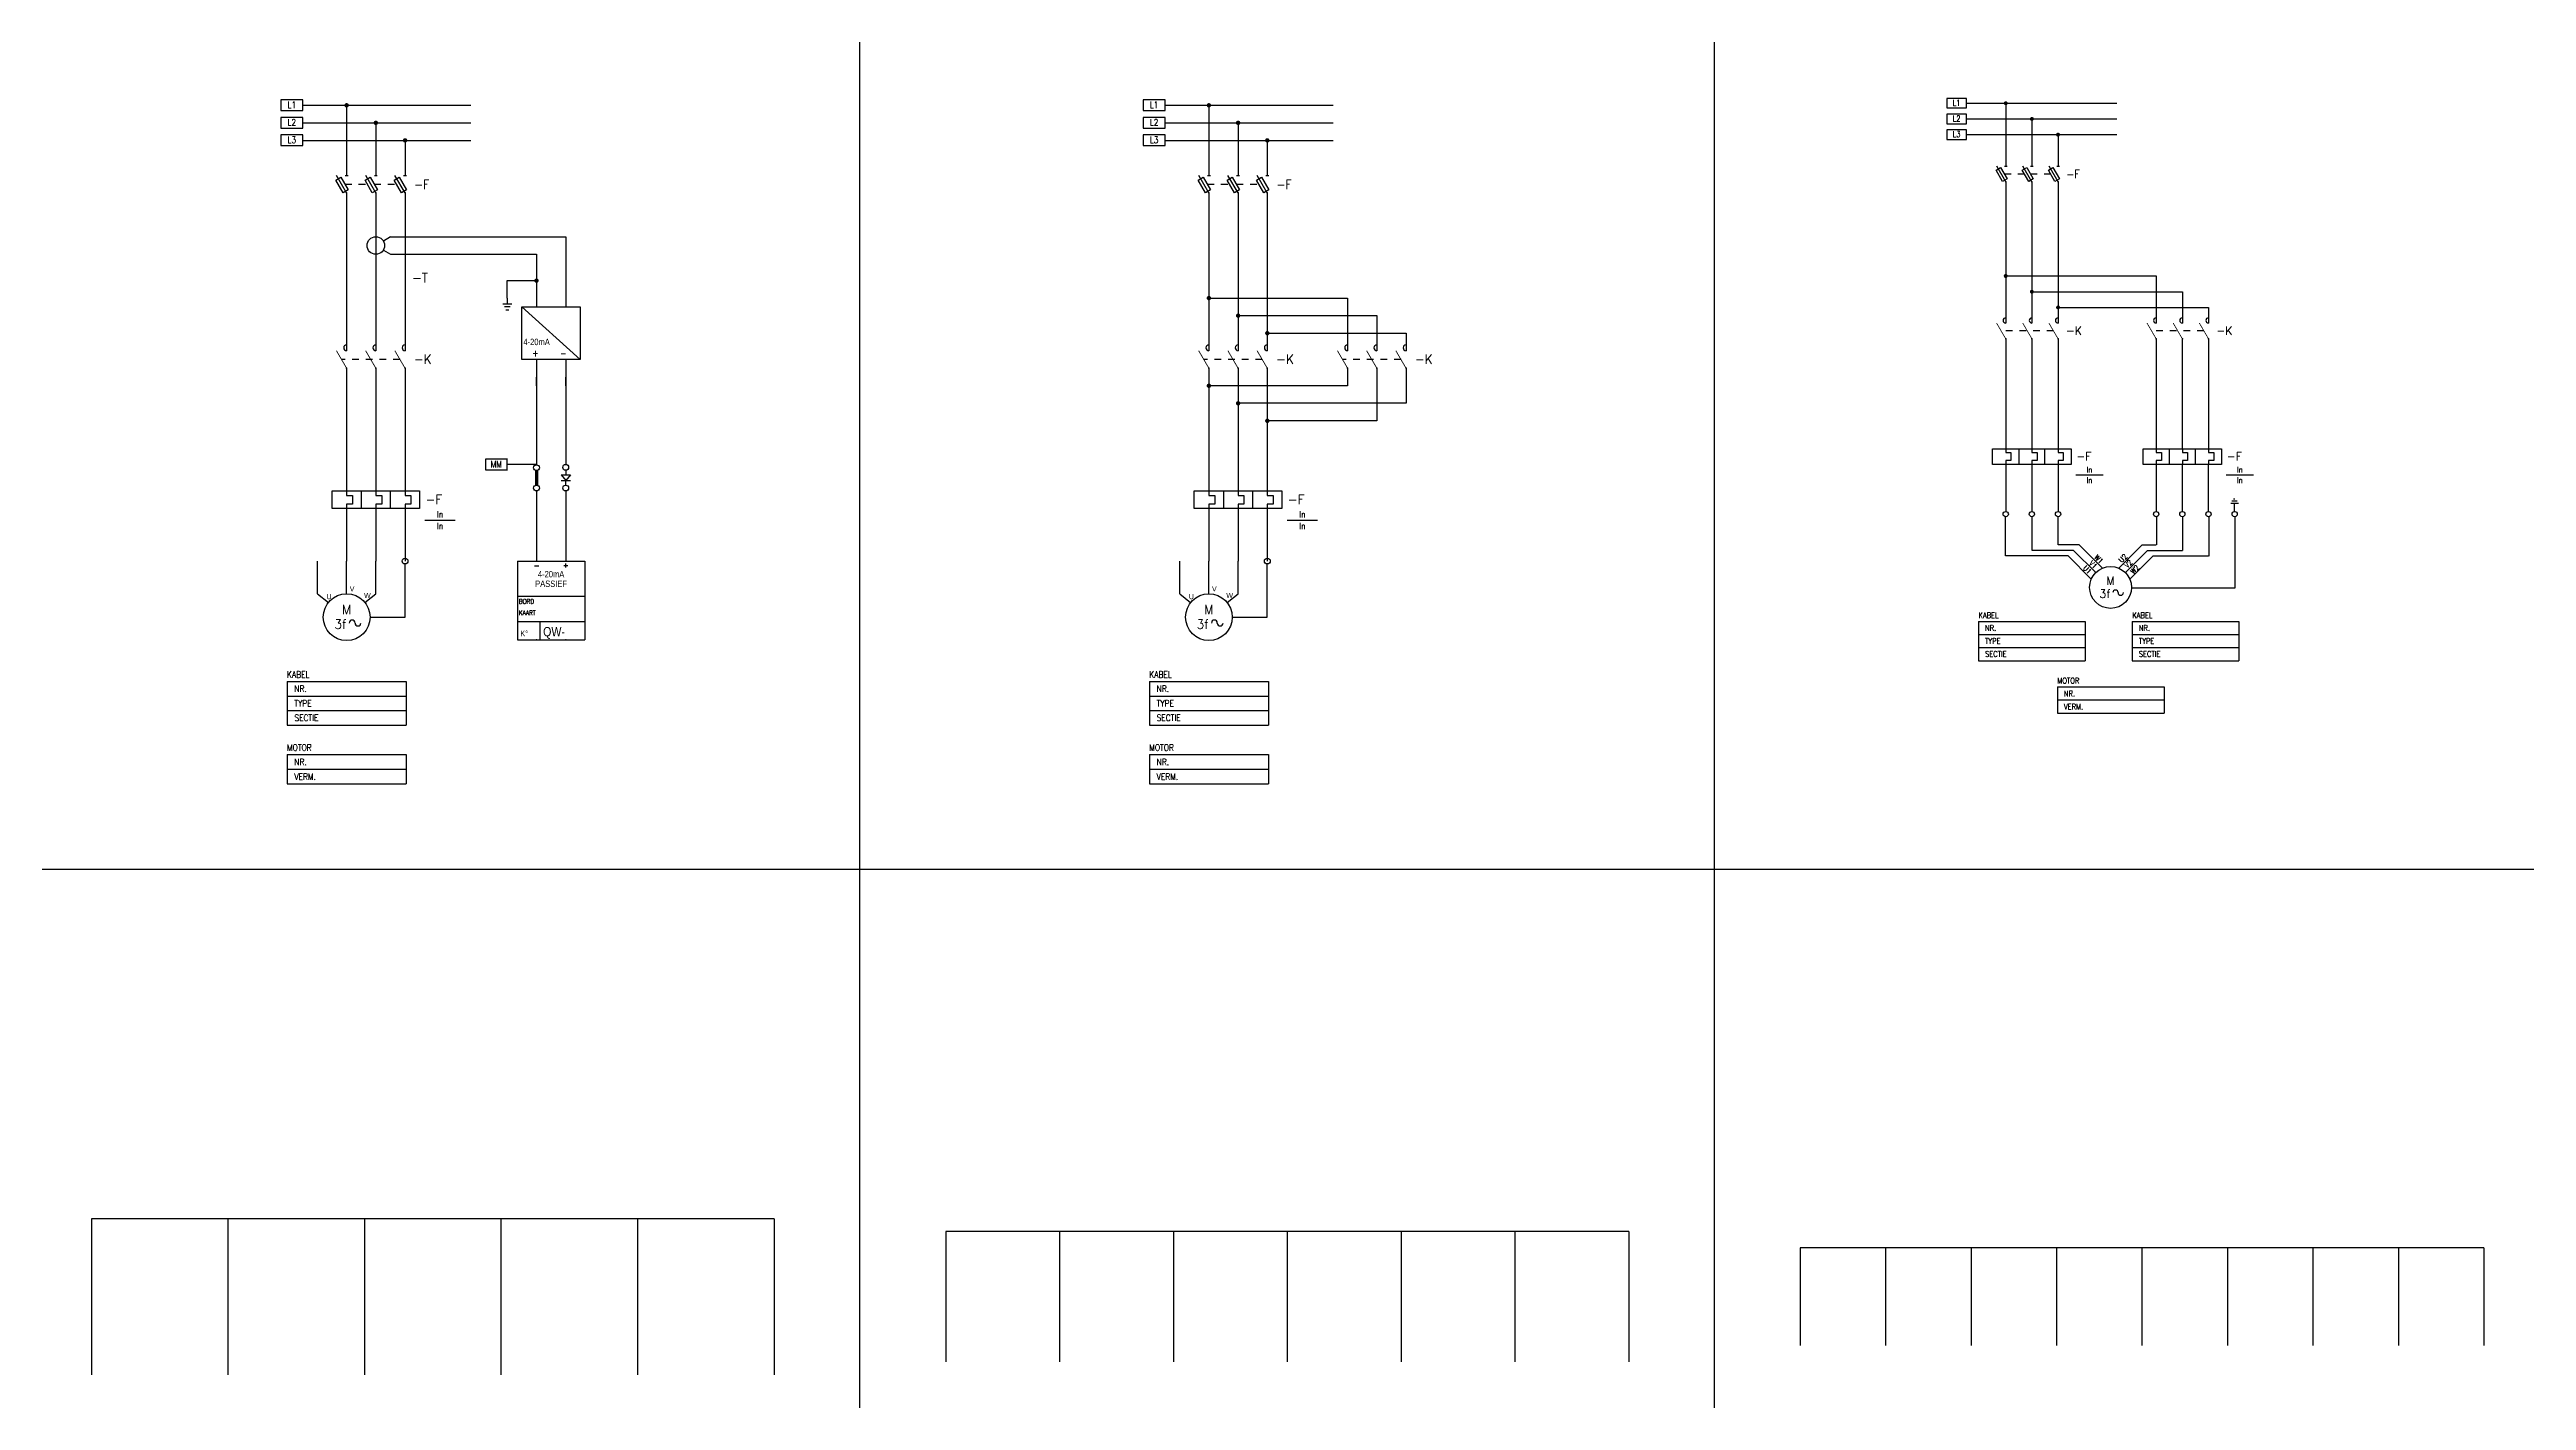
# Model space of a CAD drawing. Extents: x -6 to 410, y -3 to 290.
# Drawn here: x 75.64 to 111.87, y 127.23 to 146.99 of the extents above; entities that cross this region are included whole.
import ezdxf
from ezdxf.enums import TextEntityAlignment as Align

# ---------------------------------------------------------------- set-up
doc = ezdxf.new("R2010")
doc.units = 0
doc.linetypes.add('DASHED', pattern=[18.75, 12.5, -6.25])
doc.linetypes.add('HIDDEN', pattern=[0.375, 0.25, -0.125])
doc.layers.get('0').update_dxf_attribs({"linetype": 'CONTINUOUS'})
for name, color, linetype in [('1', 7, 'CONTINUOUS'), ('10', 1, 'DASHED'), ('11', 3, 'DASHED'), ('12', 2, 'DASHED'), ('2', 1, 'CONTINUOUS'), ('3', 4, 'CONTINUOUS'), ('C', 7, 'CONTINUOUS'), ('GRID', 9, 'CONTINUOUS'), ('SYMB', 7, 'CONTINUOUS')]:
    doc.layers.add(name, color=color, linetype=linetype)
doc.styles.add('DINY', font='SIMPLEX', dxfattribs={"width": 0.95})
doc.styles.add('ROMANS', font='ROMANS', dxfattribs={"width": 0.85})

# ---------------------------------------------------------------- blocks, each defined once
blk = doc.blocks.new('DOP')
at = {"layer": '1', "const_width": 0.7}
blk.add_lwpolyline([(-0.4, 0, 1), (0.4, 0, 1)], format="xyb", close=True, dxfattribs=at)
at = {"flags": 1}
blk.add_attdef('SYMBTYPE', (0, 0), '', height=0.2, dxfattribs=at)
blk = doc.blocks.new('POT')
at = {"layer": '1'}
for p, q in [((0.03, 1.85), (-7.5, 1.85)), ((-7.5, 1.85), (-7.5, -1.81)), ((0, -1.81), (0, 1.85)), ((-7.5, -1.81), (0.03, -1.81))]:
    blk.add_line(p, q, dxfattribs=at)
at = {"flags": 1}
blk.add_attdef('SYMBTYPE', (0, 0), '', height=0.2, dxfattribs=at)
at = {"layer": '1', "style": 'ROMANS', "width": 0.85}
blk.add_attdef('POTVAL', text='', height=2.2, dxfattribs=at).set_placement((-3.77, -0.93), align=Align.CENTER)
blk = doc.blocks.new('KLANA')
at = {"layer": '1'}
for p, q in [((-0.39, 7.04), (-0.39, 1.92)), ((0, 2), (0, 6.96)), ((0.47, 1.89), (0.47, 7.08))]:
    blk.add_line(p, q, dxfattribs=at)
for centre in [(0, 7.96), (0, 1)]:
    blk.add_circle(centre, 1, dxfattribs=at)
at = {"layer": 'C', "color": 2}
blk.add_point((0, 8.96), dxfattribs=at)
at = {"layer": 'C', "color": 1}
blk.add_point((0, 0), dxfattribs=at)
at = {"flags": 1}
blk.add_attdef('SYMBTYPE', (0, 0), '', height=0.2, dxfattribs=at)
at = {"layer": '10', "style": 'ROMANS', "width": 0.85}
blk.add_attdef('T1', (1.54, 3.22), '', height=2.2, dxfattribs=at)
at = {"layer": '11', "style": 'ROMANS', "width": 0.85}
for tag, p in [('LOCCODE', (-11.97, 3.22)), ('STROOK', (-1.97, 3.22))]:
    blk.add_attdef(tag, text='', height=2.2, dxfattribs=at).set_placement(p, align=Align.RIGHT)
blk = doc.blocks.new('KLDI')
at = {"layer": '1'}
for p, q in [((-1.59, 5.47), (0.04, 3.58)), ((0, 7.07), (0, 5.47)), ((0, 1.99), (0, 3.58))]:
    blk.add_line(p, q, dxfattribs=at)
for centre in [(0, 8.08), (0, 1)]:
    blk.add_circle(centre, 1, dxfattribs=at)
at = {"layer": '2'}
for p, q in [((-1.59, 5.47), (1.64, 5.47)), ((-1.56, 3.58), (1.64, 3.58)), ((1.64, 5.47), (0.04, 3.58))]:
    blk.add_line(p, q, dxfattribs=at)
at = {"layer": 'C', "color": 2}
blk.add_point((0, 9.08), dxfattribs=at)
at = {"layer": 'C', "color": 1}
blk.add_point((0, 0), dxfattribs=at)
at = {"flags": 1}
blk.add_attdef('SYMBTYPE', (0, 0), '', height=0.2, dxfattribs=at)
at = {"layer": '10', "style": 'ROMANS', "width": 0.85}
blk.add_attdef('T1', (1.86, 3.34), '', height=2.2, dxfattribs=at)
at = {"layer": '11', "style": 'ROMANS', "width": 0.85}
for tag, p in [('LOCCODE', (-12.89, 3.34)), ('STROOK', (-2.89, 3.34))]:
    blk.add_attdef(tag, text='', height=2.2, dxfattribs=at).set_placement(p, align=Align.RIGHT)
blk = doc.blocks.new('AARD')
at = {"layer": '1'}
for p, q in [((0, 0), (0, -2)), ((-1.5, -2), (1.5, -2)), ((1, -3), (-1, -3)), ((-0.5, -4), (0.5, -4))]:
    blk.add_line(p, q, dxfattribs=at)
at = {"flags": 1}
blk.add_attdef('SYMBTYPE', (0, 0), '', height=0.2, dxfattribs=at)
blk = doc.blocks.new('SCHZEK3')
at = {"layer": '1'}
for p, q in [((-23.71, 4.42), (-21.98, 5.42)), ((-21.21, 0.09), (-23.71, 4.42)), ((-20, 0), (-23.46, 6)), ((-21.98, 5.42), (-19.48, 1.09)), ((-19.48, 1.09), (-21.21, 0.09)), ((-20.5, 6), (-19.5, 6)), ((-13.71, 4.42), (-11.98, 5.42)), ((-11.21, 0.09), (-13.71, 4.42)), ((-10, 0), (-13.46, 6)), ((-11.98, 5.42), (-9.48, 1.09)), ((-9.48, 1.09), (-11.21, 0.09)), ((-10.5, 6), (-9.5, 6)), ((-3.71, 4.42), (-1.98, 5.42)), ((-1.21, 0.09), (-3.71, 4.42)), ((0, 0), (-3.46, 6)), ((-1.98, 5.42), (0.52, 1.09)), ((0.52, 1.09), (-1.21, 0.09)), ((-0.5, 6), (0.5, 6))]:
    blk.add_line(p, q, dxfattribs=at)
at = {"layer": '1', "linetype": 'HIDDEN'}
for p, q in [((-20.58, 3), (-12.89, 3)), ((-10.58, 3), (-2.89, 3))]:
    blk.add_line(p, q, dxfattribs=at)
at = {"layer": 'C', "color": 1}
blk.add_point((-20, 6), dxfattribs=at)
at = {"layer": 'C', "color": 2}
blk.add_point((-20, 0), dxfattribs=at)
at = {"layer": 'C', "color": 3}
blk.add_point((-10, 6), dxfattribs=at)
at = {"layer": 'C', "color": 4}
blk.add_point((-10, 0), dxfattribs=at)
at = {"layer": 'C', "color": 5}
blk.add_point((0, 6), dxfattribs=at)
at = {"layer": 'C', "color": 6}
blk.add_point((0, 0), dxfattribs=at)
at = {"flags": 1}
blk.add_attdef('SYMBTYPE', (0, 0), '', height=0.2, dxfattribs=at)
at = {"layer": '1', "style": 'DINY', "width": 0.95}
blk.add_attdef('ZEKVAL', (3, -3), '', height=2.2, dxfattribs=at)
at = {"layer": '11', "style": 'ROMANS', "width": 0.85}
blk.add_attdef('LOCCODE', (3.41, 6.57), '', height=3.2, dxfattribs=at)
at = {"layer": '12', "style": 'ROMANS', "width": 0.85}
blk.add_attdef('MATCODE', (3.16, 1.33), '', height=3.2, dxfattribs=at)
blk = doc.blocks.new('KONT3')
at = {"layer": '1', "linetype": 'HIDDEN'}
blk.add_line((-1.73, 3), (-21.73, 3), dxfattribs=at)
at = {"layer": '1', "const_width": 0.3}
for points in [[(-20, 0), (-23.51, 6.02)], [(-10, 0), (-13.51, 6.02)], [(0, 0), (-3.51, 6.02)]]:
    blk.add_lwpolyline(points, dxfattribs=at)
at = {"layer": '1'}
for centre in [(-20, 7), (-10, 7), (0, 7)]:
    blk.add_arc(centre, 1, 90, 270, dxfattribs=at)
at = {"layer": 'C', "color": 1}
blk.add_point((-20, 8), dxfattribs=at)
at = {"layer": 'C', "color": 2}
blk.add_point((-20, 0), dxfattribs=at)
at = {"layer": 'C', "color": 3}
blk.add_point((-10, 8), dxfattribs=at)
at = {"layer": 'C', "color": 4}
blk.add_point((-10, 0), dxfattribs=at)
at = {"layer": 'C', "color": 5}
blk.add_point((0, 8), dxfattribs=at)
at = {"layer": 'C', "color": 6}
blk.add_point((0, 0), dxfattribs=at)
at = {"flags": 1}
blk.add_attdef('SYMBTYPE', (0, 0), '', height=0.2, dxfattribs=at)
at = {"layer": '10', "style": 'DINY', "width": 0.95}
for tag, p in [('T6', (-22, 7)), ('T5', (-12, 7)), ('T4', (-2, 7)), ('T3', (-22, -3)), ('T2', (-12, -3)), ('T1', (-2, -3))]:
    blk.add_attdef(tag, text='', height=2.2, dxfattribs=at).set_placement(p, align=Align.RIGHT)
at = {"layer": '11', "style": 'ROMANS', "width": 0.85}
blk.add_attdef('LOCCODE', (3.66, 6.75), '', height=3.2, dxfattribs=at)
at = {"layer": '12', "style": 'DINY', "width": 0.95}
blk.add_attdef('MATCODE', (3, 1.5), '', height=3.2, dxfattribs=at)
blk = doc.blocks.new('THERMIEK')
at = {"layer": '1'}
for p, q in [((-25, 6), (5, 6)), ((-25, 0), (-25, 6)), ((5, 0), (-25, 0)), ((-20, 6), (-20, 4.5)), ((-20, 4.5), (-18, 4.5)), ((-18, 1.5), (-20, 1.5)), ((-20, 1.5), (-20, 0)), ((-18, 4.5), (-18, 1.5)), ((-15, 6), (-15, 0)), ((-10, 6), (-10, 4.5)), ((-10, 4.5), (-8, 4.5)), ((-8, 1.5), (-10, 1.5)), ((-10, 1.5), (-10, 0)), ((-8, 4.5), (-8, 1.5)), ((-5, 0), (-5, 6)), ((0, 6), (0, 4.5)), ((0, 4.5), (2, 4.5)), ((2, 1.5), (0, 1.5)), ((0, 1.5), (0, 0)), ((2, 4.5), (2, 1.5)), ((5, 6), (5, 0)), ((6.8, -4), (17.2, -4))]:
    blk.add_line(p, q, dxfattribs=at)
at = {"layer": 'C', "color": 1}
blk.add_point((-20, 6), dxfattribs=at)
at = {"layer": 'C', "color": 2}
blk.add_point((-20, 0), dxfattribs=at)
at = {"layer": 'C', "color": 3}
blk.add_point((-10, 6), dxfattribs=at)
at = {"layer": 'C', "color": 4}
blk.add_point((-10, 0), dxfattribs=at)
at = {"layer": 'C', "color": 5}
blk.add_point((0, 6), dxfattribs=at)
at = {"layer": 'C', "color": 6}
blk.add_point((0, 0), dxfattribs=at)
at = {"flags": 1}
blk.add_attdef('SYMBTYPE', (0, 0), '', height=0.2, dxfattribs=at)
at = {"layer": '1', "style": 'ROMANS', "width": 0.85}
for tag, p in [('NOMINALESTROOM', (12, -2)), ('INSTELBEREIK', (12, -6))]:
    blk.add_attdef(tag, text='', height=2.2, dxfattribs=at).set_placement(p, align=Align.MIDDLE)
at = {"layer": '10', "style": 'DINY', "width": 0.95}
for tag, p in [('T6', (-22, 7)), ('T5', (-12, 7)), ('T4', (-2, 7)), ('T3', (-22, -3)), ('T2', (-12, -3)), ('T1', (-2, -3))]:
    blk.add_attdef(tag, text='', height=2.2, dxfattribs=at).set_placement(p, align=Align.RIGHT)
at = {"layer": '11', "style": 'ROMANS', "width": 0.85}
blk.add_attdef('LOCCODE', (7.4, 6.74), '', height=3.2, dxfattribs=at)
at = {"layer": '12', "style": 'DINY', "width": 0.95}
blk.add_attdef('MATCODE', (7, 1.5), '', height=3.2, dxfattribs=at)
blk = doc.blocks.new('TRI')
at = {"layer": '1'}
for p, q in [((0, 6), (-2.43, 4.54)), ((-2.43, 1.46), (0, 0))]:
    blk.add_line(p, q, dxfattribs=at)
blk.add_circle((-5, 3), 3, dxfattribs=at)
at = {"layer": 'C', "color": 1}
blk.add_point((-5, 6), dxfattribs=at)
at = {"layer": 'C', "color": 2}
blk.add_point((-5, 0), dxfattribs=at)
at = {"flags": 1}
blk.add_attdef('SYMBTYPE', (0, 0), '', height=0.2, dxfattribs=at)
at = {"layer": '11', "style": 'ROMANS', "width": 0.85}
blk.add_attdef('LOCCODE', (6.87, -4.79), '', height=3.2, dxfattribs=at)
at = {"layer": '12', "style": 'DINY', "width": 0.95}
blk.add_attdef('MATCODE', (7.38, -9.66), '', height=3.2, dxfattribs=at)
blk = doc.blocks.new('MOTOR')
at = {"layer": '1'}
for p, q in [((-30, -11.2), (-30, 0)), ((-20, -11.2), (-20, 0)), ((-10, -11.2), (-10, 0)), ((0, -19.2), (0, -1)), ((-30, -11.2), (-26.25, -14.2)), ((-13.75, -14.2), (-10, -11.2)), ((-12, -19.2), (0, -19.2)), ((-40.39, -41.2), (0.39, -41.2)), ((-40.39, -41.2), (-40.39, -56.2)), ((0.39, -41.2), (0.39, -56.2)), ((-40.39, -46.2), (0.39, -46.2)), ((-40.39, -51.2), (0.39, -51.2)), ((-40.39, -56.2), (0.39, -56.2)), ((-40.39, -66.2), (0.39, -66.2)), ((-40.39, -66.2), (-40.39, -76.2)), ((0.39, -66.2), (0.39, -76.2)), ((-40.39, -71.2), (0.39, -71.2)), ((-40.39, -76.2), (0.39, -76.2))]:
    blk.add_line(p, q, dxfattribs=at)
blk.add_circle((0, 0), 1, dxfattribs=at)
for centre, start, end in [((-18.12, -21.2), 0, 180), ((-16.12, -21.2), 180, 0)]:
    blk.add_arc(centre, 1, start, end, dxfattribs=at)
at = {"layer": '3'}
blk.add_circle((-20, -19.2), 8, dxfattribs=at)
at = {"flags": 1}
blk.add_attdef('SYMBTYPE', (-10.02, 0.97), '', height=0.2, dxfattribs=at)
at = {"layer": '1', "width": 0.85}
for s, p in [('U', (-26.89, -13.04)), ('V', (-18.95, -10.41)), ('W', (-14.05, -12.68))]:
    blk.add_text(s, height=1.8, dxfattribs=at).set_placement(p)
at = {"layer": '1', "style": 'DINY', "width": 0.95}
blk.add_text('M', height=3.2, dxfattribs=at).set_placement((-20, -18.2), align=Align.CENTER)
at = {"layer": '1'}
for s, height, style, width, p in [('3f', 3.2, 'DINY', 0.95, (-24.22, -23.2)), ('KABEL', 2.2, 'ROMANS', 0.85, (-40.4, -39.93)), ('TYPE', 2.2, 'ROMANS', 0.85, (-37.89, -49.79)), ('NR.', 2.2, 'ROMANS', 0.85, (-37.89, -44.8)), ('SECTIE', 2.2, 'ROMANS', 0.85, (-37.89, -54.73)), ('MOTOR', 2.2, 'ROMANS', 0.85, (-40.4, -64.93)), ('NR.', 2.2, 'ROMANS', 0.85, (-37.89, -69.86)), ('VERM.', 2.2, 'ROMANS', 0.85, (-37.89, -74.87))]:
    blk.add_text(s, height=height, dxfattribs=dict(at, style=style, width=width)).set_placement(p)
at = {"layer": '1', "width": 0.85}
for tag, p in [('KABELNR', (-12.11, -44.89)), ('TYPE', (-12.11, -49.89)), ('SECTIE', (-12.11, -54.89)), ('VERBR_NR', (-12.11, -69.89)), ('VERMOGEN', (-12.11, -74.89))]:
    blk.add_attdef(tag, text='', height=2.2, dxfattribs=at).set_placement(p, align=Align.CENTER)
at = {"layer": '10', "width": 0.85}
blk.add_attdef('T1', (1.52, 1.08), '', height=2.2, dxfattribs=at)
blk = doc.blocks.new('V115AE')
at = {"layer": '1'}
for p, q in [((-6.5, -12), (16.5, -12)), ((-6.5, -20.67), (16.5, -20.67)), ((1.27, -27), (1.27, -20.67))]:
    blk.add_line(p, q, dxfattribs=at)
at = {"layer": '10'}
for p, q in [((-0.7, -1.65), (0.84, -1.65)), ((9.39, -1.52), (10.73, -1.52)), ((9.96, -0.88), (9.96, -2.17))]:
    blk.add_line(p, q, dxfattribs=at)
at = {"layer": '3'}
for p, q in [((-6.5, 0), (-6.5, -27)), ((-6.5, 0), (16.5, 0)), ((16.5, 0), (16.5, -27)), ((-6.5, -27), (16.5, -27))]:
    blk.add_line(p, q, dxfattribs=at)
at = {"layer": 'C', "color": 1}
blk.add_point((0, 0), dxfattribs=at)
at = {"layer": 'C', "color": 3}
blk.add_point((10, 0), dxfattribs=at)
at = {"layer": 'C', "color": 2}
blk.add_point((0, -27), dxfattribs=at)
at = {"layer": 'C', "color": 4}
blk.add_point((10, -27), dxfattribs=at)
at = {"flags": 1}
blk.add_attdef('SYMBTYPE', (0, 0), '', height=0.2, dxfattribs=at)
at = {"layer": '1', "width": 0.85}
for tag, p in [('BENAMING1', (3.89, -30.05)), ('BENAMING2', (7.5, -30))]:
    blk.add_attdef(tag, text='', height=2.2, rotation=90, dxfattribs=at).set_placement(p, align=Align.RIGHT)
at = {"layer": '10', "width": 0.85}
for s, p in [('PASSIEF', (5, -8.87)), ('4-20mA', (5, -5.59))]:
    blk.add_text(s, height=2.2, dxfattribs=at).set_placement(p, align=Align.CENTER)
at = {"layer": '10', "style": 'ROMANS', "width": 0.85}
for s, p in [('BORD', (-6.04, -14.6)), ('KAART', (-6.04, -18.47))]:
    blk.add_text(s, height=1.6, dxfattribs=at).set_placement(p)
at = {"layer": '10', "width": 0.85}
blk.add_text('K%%d', height=2, dxfattribs=at).set_placement((-5.5, -25.77))
for tag, p in [('PLC_NR1', (1.66, 1.69)), ('PLC_NR2', (11.66, 1.69))]:
    blk.add_attdef(tag, p, '', height=2.2, dxfattribs=at)
for tag, height, p in [('LOCCODE', 2.2, (8.22, -15.92)), ('KANAALNR', 2, (-1, -25.77)), ('KAART', 2.2, (8.22, -19.37))]:
    blk.add_attdef(tag, text='', height=height, dxfattribs=at).set_placement(p, align=Align.CENTER)
at = {"layer": '11', "style": 'ROMANS', "width": 0.85}
blk.add_attdef('SIGNTYPE', (1.08, -25.87), '', height=3.2, dxfattribs=at)
at = {"layer": '11', "width": 0.85}
blk.add_attdef('ADRES', (3.47, -25.77), '', height=3.2, dxfattribs=at)
blk = doc.blocks.new('INOMV2')
at = {"layer": '1'}
blk.add_line((-5, 18), (15, 0), dxfattribs=at)
at = {"layer": '3'}
for p, q in [((-5, 0), (-5, 18)), ((-5, 18), (15, 18)), ((15, 18), (15, 0)), ((15, 0), (-5, 0))]:
    blk.add_line(p, q, dxfattribs=at)
at = {"layer": 'C', "color": 1}
blk.add_point((0, 0), dxfattribs=at)
at = {"layer": 'C', "color": 2}
blk.add_point((10, 0), dxfattribs=at)
at = {"flags": 1}
blk.add_attdef('SYMBTYPE', (0, 0), '', height=0.2, dxfattribs=at)
at = {"layer": '1', "style": 'ROMANS', "width": 0.85}
for tag, p in [('+', (-1.42, 1.06)), ('-', (8.18, 1.01))]:
    blk.add_attdef(tag, p, '', height=2.2, dxfattribs=at)
at = {"layer": '10', "width": 0.85}
blk.add_text('4-20mA', height=2.2, dxfattribs=at).set_placement((-4.48, 4.91))
blk.add_attdef('&', text='', height=2.2, dxfattribs=at).set_placement((12.66, 12.99), align=Align.RIGHT)
at = {"layer": '12', "width": 0.85}
blk.add_attdef('MATCODE', (17.5, 0), '', height=2.2, dxfattribs=at)
blk = doc.blocks.new('MADKA')
at = {"layer": '1'}
for p, q in [((-15, 0), (42.5, 0)), ((0, 0), (0, -24)), ((-15, -6), (42.5, -6)), ((10, -6), (10, -24)), ((-15, -12), (42.5, -12)), ((20, -12), (20, -24)), ((0, -30), (0, -84)), ((10, -30), (10, -84)), ((20, -30), (20, -84)), ((15, -45), (75, -45)), ((75, -45), (75, -69)), ((15, -51), (65, -51)), ((65, -51), (65, -69)), ((55, -60), (65, -60)), ((55, -66), (55, -60)), ((0, -90), (0, -132)), ((10, -90), (10, -132)), ((20, -90), (20, -132)), ((65, -87), (65, -123)), ((65, -96), (65, -93)), ((75, -87), (75, -123)), ((75, -96), (75, -93)), ((65, -123), (55, -123)), ((65, -132), (65, -156)), ((75, -132), (75, -156)), ((0, -138), (0, -156)), ((10, -138), (10, -156)), ((20, -138), (20, -156))]:
    blk.add_line(p, q, dxfattribs=at)
for name, p, values in [('POT', (-15, 0), {'POTVAL': 'L1'}), ('POT', (-15, -6), {'POTVAL': 'L2'}), ('POT', (-15, -12), {'POTVAL': 'L3'}), ('SCHZEK3', (20, -30), {'MATCODE': '-F'}), ('TRI', (15, -51), {'MATCODE': '-T'}), ('INOMV2', (65, -87), {'+': '+', '-': '-'}), ('KONT3', (20, -90), {'MATCODE': '-K'}), ('POT', (55, -123), {'POTVAL': 'MM'}), ('THERMIEK', (20, -138), {'MATCODE': '-F', 'NOMINALESTROOM': 'In', 'INSTELBEREIK': 'In'})]:
    blk.add_blockref(name, p, dxfattribs=at).add_auto_attribs(values)
for name, p in [('DOP', (0, 0)), ('DOP', (10, -6)), ('DOP', (20, -12)), ('DOP', (65, -60)), ('AARD', (55, -66)), ('KLANA', (65, -132)), ('KLDI', (75, -132)), ('MOTOR', (20, -156))]:
    blk.add_blockref(name, p, dxfattribs=at)
ref = blk.add_blockref('V115AE', (65, -156), dxfattribs=at)
ref.add_attrib('ADRES', 'QW-', (67.27, -181.77), dxfattribs={"layer": '11', "height": 3.2, "width": 0.85})
at = {"flags": 1}
blk.add_attdef('SYMBTYPE', (0, 0), '', height=0.2, dxfattribs=at)
blk = doc.blocks.new('MADKLR')
at = {"layer": '1'}
for p, q in [((-15, 0), (42.5, 0)), ((0, 0), (0, -24)), ((-15, -6), (42.5, -6)), ((10, -6), (10, -24)), ((-15, -12), (42.5, -12)), ((20, -12), (20, -24)), ((0, -30), (0, -84)), ((10, -30), (10, -84)), ((20, -30), (20, -84)), ((0, -66), (47.5, -66)), ((47.5, -66), (47.5, -84)), ((10, -72), (57.5, -72)), ((57.5, -72), (57.5, -84)), ((20, -78), (67.5, -78)), ((67.5, -78), (67.5, -84)), ((0, -90), (0, -132)), ((10, -90), (10, -132)), ((20, -90), (20, -132)), ((47.5, -90), (47.5, -96)), ((57.5, -90), (57.5, -108)), ((67.5, -90), (67.5, -102)), ((47.5, -96), (0, -96)), ((67.5, -102), (10, -102)), ((57.5, -108), (20, -108)), ((0, -138), (0, -156)), ((10, -138), (10, -156)), ((20, -138), (20, -156))]:
    blk.add_line(p, q, dxfattribs=at)
for name, p, values in [('POT', (-15, 0), {'POTVAL': 'L1'}), ('POT', (-15, -6), {'POTVAL': 'L2'}), ('POT', (-15, -12), {'POTVAL': 'L3'}), ('SCHZEK3', (20, -30), {'MATCODE': '-F'}), ('KONT3', (20, -90), {'MATCODE': '-K'}), ('KONT3', (67.5, -90), {'MATCODE': '-K'}), ('THERMIEK', (20, -138), {'MATCODE': '-F', 'NOMINALESTROOM': 'In', 'INSTELBEREIK': 'In'})]:
    blk.add_blockref(name, p, dxfattribs=at).add_auto_attribs(values)
for name, p in [('DOP', (0, 0)), ('DOP', (10, -6)), ('DOP', (20, -12)), ('DOP', (0, -66)), ('DOP', (10, -72)), ('DOP', (20, -78)), ('DOP', (0, -96)), ('DOP', (10, -102)), ('DOP', (20, -108)), ('MOTOR', (20, -156))]:
    blk.add_blockref(name, p, dxfattribs=at)
at = {"flags": 1}
blk.add_attdef('SYMBTYPE', (0, 0), '', height=0.2, dxfattribs=at)
blk = doc.blocks.new('MOT2SNL')
at = {"layer": '1'}
for p, q in [((-40.11, 12.02), (-40.11, 26.91)), ((-30.01, 14.14), (-30.01, 26.91)), ((-20.05, 16.26), (-20.05, 26.91)), ((-16.26, 12.02), (-40.11, 12.02)), ((-14.14, 14.14), (-30.01, 14.14)), ((-12.02, 16.26), (-20.05, 16.26)), ((-7.37, 3.12), (-16.26, 12.02)), ((-5.66, 5.66), (-14.14, 14.14)), ((-3.12, 7.37), (-12.02, 16.26)), ((-50.46, -13), (-9.68, -13)), ((-50.46, -13), (-50.46, -28)), ((-50.46, -18), (-9.68, -18)), ((-9.68, -13), (-9.68, -28)), ((-50.46, -23), (-9.68, -23)), ((-50.46, -28), (-9.68, -28))]:
    blk.add_line(p, q, dxfattribs=at)
for centre in [(-40.07, 28.01), (-30.07, 28.01), (-20.07, 28.01)]:
    blk.add_circle(centre, 1, dxfattribs=at)
at = {"layer": '1', "style": 'ROMANS', "width": 0.85}
for s, p in [('V1', (-8.41, 9.01)), ('W1', (-6.38, 11.27)), ('U1', (-10.7, 7.18))]:
    blk.add_text(s, height=2, rotation=315, dxfattribs=at).set_placement(p)
for s, p in [('KABEL', (-50.47, -11.73)), ('NR.', (-47.96, -16.6)), ('TYPE', (-47.96, -21.59)), ('SECTIE', (-47.96, -26.53))]:
    blk.add_text(s, height=2.2, dxfattribs=at).set_placement(p)
for tag, p in [('KABELNR', (-34.69, -16.8)), ('TYPE', (-34.89, -21.8)), ('SECTIE', (-34.89, -26.55))]:
    blk.add_attdef(tag, p, '', height=2.2, dxfattribs=at)
at = {"layer": '10', "style": 'ROMANS', "width": 0.85}
blk.add_attdef('MATCODE', text='', height=2.2, dxfattribs=at).set_placement((-42.15, 28.87), align=Align.RIGHT)
for tag, p in [('T1', (-38.37, 29.05)), ('T2', (-28.47, 28.83)), ('T3', (-18.57, 28.83))]:
    blk.add_attdef(tag, p, '', height=2.2, dxfattribs=at)
blk = doc.blocks.new('MOT2SNC')
at = {"layer": '1'}
for p, q in [((-20.34, -38), (20.44, -38)), ((-20.34, -38), (-20.34, -48)), ((-20.34, -43), (20.44, -43)), ((20.44, -38), (20.44, -48)), ((-20.34, -48), (20.44, -48))]:
    blk.add_line(p, q, dxfattribs=at)
for centre, start, end in [((1.88, -2), 0, 180), ((3.88, -2), 180, 0)]:
    blk.add_arc(centre, 1, start, end, dxfattribs=at)
at = {"layer": '3'}
blk.add_circle((0, 0), 8, dxfattribs=at)
at = {"layer": '1', "style": 'DINY', "width": 0.95}
blk.add_text('M', height=3.2, dxfattribs=at).set_placement((0, 1), align=Align.CENTER)
at = {"layer": '1'}
for s, height, style, width, p in [('3f', 3.2, 'DINY', 0.95, (-4.22, -4)), ('MOTOR', 2.2, 'ROMANS', 0.85, (-20.35, -36.73)), ('VERM.', 2.2, 'ROMANS', 0.85, (-17.84, -46.67)), ('NR.', 2.2, 'ROMANS', 0.85, (-17.84, -41.66))]:
    blk.add_text(s, height=height, dxfattribs=dict(at, style=style, width=width)).set_placement(p)
at = {"layer": '1', "style": 'ROMANS', "width": 0.85}
for tag, p in [('VERBR_NR', (-2.33, -41.81)), ('VERMOGEN', (0.98, -46.64))]:
    blk.add_attdef(tag, p, '', height=2.2, dxfattribs=at)
blk = doc.blocks.new('MOT2SNR')
at = {"layer": '1'}
for p, q in [((48.91, 32.03), (45.91, 32.03)), ((46.41, 33.03), (48.41, 33.03)), ((46.98, 33.8), (47.51, 33.8)), ((47.41, 29.03), (47.41, 32.03)), ((17.5, 27.01), (17.5, 16.25)), ((27.5, 27.01), (27.5, 14.14)), ((37.5, 27.01), (37.5, 11.9)), ((47.5, 27.01), (47.5, -0.32)), ((3.12, 7.37), (12.02, 16.26)), ((5.66, 5.66), (14.14, 14.14)), ((7.37, 3.12), (16.26, 12.02)), ((12.02, 16.26), (17.43, 16.26)), ((14.14, 14.14), (27.43, 14.14)), ((16.26, 12.02), (37.43, 12.02)), ((47.5, -0.32), (8.15, -0.32)), ((8.31, -13), (8.31, -28)), ((8.31, -13), (49.08, -13)), ((8.31, -18), (49.08, -18)), ((49.08, -13), (49.08, -28)), ((8.31, -23), (49.08, -23)), ((8.31, -28), (49.08, -28))]:
    blk.add_line(p, q, dxfattribs=at)
for centre in [(17.43, 28.01), (27.43, 28.01), (37.43, 28.01), (47.43, 28.01)]:
    blk.add_circle(centre, 1, dxfattribs=at)
at = {"layer": '1', "style": 'ROMANS', "width": 0.85}
for s, p in [('U2', (4.29, 9.33)), ('V2', (6.49, 7.29)), ('W2', (8.78, 5))]:
    blk.add_text(s, height=2, rotation=45, dxfattribs=at).set_placement(p)
for s, p in [('KABEL', (8.3, -11.73)), ('NR.', (10.81, -16.6)), ('TYPE', (10.81, -21.59)), ('SECTIE', (10.81, -26.53))]:
    blk.add_text(s, height=2.2, dxfattribs=at).set_placement(p)
for tag, p in [('KABELNR', (23.47, -16.8)), ('SECTIE', (23.88, -26.55)), ('TYPE', (24.09, -21.8))]:
    blk.add_attdef(tag, p, '', height=2.2, dxfattribs=at)
at = {"layer": '10', "style": 'ROMANS', "width": 0.85}
for tag, p in [('T1', (19.24, 28.83)), ('T2', (28.97, 28.83)), ('T3', (39.05, 28.83)), ('T4', (49.49, 28.83))]:
    blk.add_attdef(tag, p, '', height=2.2, dxfattribs=at)
blk = doc.blocks.new('MADK2S')
at = {"layer": '1'}
for p, q in [((-15, 0), (42.5, 0)), ((0, 0), (0, -24)), ((-15, -6), (42.5, -6)), ((10, -6), (10, -24)), ((-15, -12), (42.5, -12)), ((20, -12), (20, -24)), ((0, -30), (0, -84)), ((10, -30), (10, -84)), ((20, -30), (20, -84)), ((0, -66), (57.5, -66)), ((57.5, -66), (57.5, -84)), ((10, -72), (67.5, -72)), ((67.5, -72), (67.5, -84)), ((20, -78), (77.5, -78)), ((77.5, -78), (77.5, -84)), ((0, -90), (0, -132)), ((10, -90), (10, -132)), ((20, -90), (20, -132)), ((57.5, -90), (57.5, -132)), ((67.5, -132), (67.5, -90)), ((77.5, -90), (77.5, -132)), ((0, -138), (0, -155.99)), ((10, -138), (10, -155.99)), ((20, -138), (20, -155.99)), ((57.5, -138), (57.5, -156)), ((67.5, -156), (67.5, -138)), ((77.5, -156), (77.5, -138))]:
    blk.add_line(p, q, dxfattribs=at)
for p in [(0, 0), (10, -6), (20, -12), (0, -66), (10, -72), (20, -78)]:
    blk.add_blockref('DOP', p, dxfattribs=at)
at = {"layer": '2'}
for name, p, values in [('POT', (-15, 0), {'POTVAL': 'L1'}), ('POT', (-15, -6), {'POTVAL': 'L2'}), ('POT', (-15, -12), {'POTVAL': 'L3'}), ('SCHZEK3', (20, -30), {'MATCODE': '-F'}), ('KONT3', (20, -90), {'MATCODE': '-K'}), ('KONT3', (77.5, -90), {'MATCODE': '-K'}), ('THERMIEK', (20, -138), {'MATCODE': '-F', 'NOMINALESTROOM': 'In', 'INSTELBEREIK': 'In'}), ('THERMIEK', (77.5, -138), {'MATCODE': '-F', 'NOMINALESTROOM': 'In', 'INSTELBEREIK': 'In'})]:
    blk.add_blockref(name, p, dxfattribs=at).add_auto_attribs(values)
for name in ['MOT2SNR', 'MOT2SNL', 'MOT2SNC']:
    blk.add_blockref(name, (40.07, -185), dxfattribs=at)
at = {"flags": 1}
blk.add_attdef('SYMBTYPE', (0, 0), '', height=0.2, dxfattribs=at)
blk = doc.blocks.new('LSTK6')
at = {"layer": '1'}
for p, q in [((-35, 8), (-35, 0)), ((-28, 8), (-28, 0)), ((-21, 8), (-21, 0)), ((-14, 8), (-14, 0)), ((-7, 8), (-7, 0)), ((0, 8), (0, 0))]:
    blk.add_line(p, q, dxfattribs=at)
at = {"layer": '3'}
blk.add_line((0, 8), (-35, 8), dxfattribs=at)
at = {"flags": 1}
blk.add_attdef('SYMBTYPE', (0, 0), '', height=0.2, dxfattribs=at)
at = {"layer": '10', "width": 0.85}
for tag, p in [('NR1', (-33.85, 1.75)), ('NR2', (-26.79, 1.75)), ('NR3', (-19.74, 1.75)), ('NR4', (-12.49, 1.75)), ('NR5', (-5.82, 1.98)), ('NR6', (1.24, 1.75))]:
    blk.add_attdef(tag, text='', height=2.2, rotation=270, dxfattribs=at).set_placement(p, align=Align.RIGHT)
blk = doc.blocks.new('LSTK7')
at = {"layer": '1'}
for p, q in [((-42, 8), (-42, 0)), ((-35, 8), (-35, 0)), ((-28, 8), (-28, 0)), ((-21, 8), (-21, 0)), ((-14, 8), (-14, 0)), ((-7, 8), (-7, 0)), ((0, 8), (0, 0))]:
    blk.add_line(p, q, dxfattribs=at)
at = {"layer": '3'}
blk.add_line((0, 8), (-42, 8), dxfattribs=at)
at = {"flags": 1}
blk.add_attdef('SYMBTYPE', (0, 0), '', height=0.2, dxfattribs=at)
at = {"layer": '10', "width": 0.85}
for tag, p in [('NR1', (-40.72, 1.75)), ('NR2', (-33.85, 1.75)), ('NR3', (-26.79, 1.75)), ('NR4', (-19.74, 1.75)), ('NR5', (-12.49, 1.75)), ('NR6', (-5.82, 1.98)), ('NR7', (1.24, 1.75))]:
    blk.add_attdef(tag, text='', height=2.2, rotation=270, dxfattribs=at).set_placement(p, align=Align.RIGHT)
blk = doc.blocks.new('LSTK9')
at = {"layer": '1'}
for p, q in [((-56, 8), (-56, 0)), ((-49, 8), (-49, 0)), ((-42, 8), (-42, 0)), ((-35, 8), (-35, 0)), ((-28, 8), (-28, 0)), ((-21, 8), (-21, 0)), ((-14, 8), (-14, 0)), ((-7, 8), (-7, 0)), ((0, 8), (0, 0))]:
    blk.add_line(p, q, dxfattribs=at)
at = {"layer": '3'}
blk.add_line((0, 8), (-56, 8), dxfattribs=at)
at = {"flags": 1}
blk.add_attdef('SYMBTYPE', (0, 0), '', height=0.2, dxfattribs=at)
at = {"layer": '10', "width": 0.85}
for tag, p in [('NR1', (-54.64, 1.75)), ('NR2', (-47.77, 1.75)), ('NR3', (-40.72, 1.75)), ('NR4', (-33.85, 1.75)), ('NR5', (-26.79, 1.75)), ('NR6', (-19.74, 1.75)), ('NR7', (-12.49, 1.75)), ('NR8', (-5.82, 1.98)), ('NR9', (1.24, 1.75))]:
    blk.add_attdef(tag, text='', height=2.2, rotation=270, dxfattribs=at).set_placement(p, align=Align.RIGHT)

msp = doc.modelspace()

# ---------------------------------------------------------------- linework, layer by layer
at = {"layer": 'GRID', "linetype": 'CONTINUOUS'}
for p, q in [((87.497, 72.499), (87.497, 284.999)), ((99.997, 72.499), (99.997, 284.999)), ((-0.003, 134.999), (187.497, 134.999))]:
    msp.add_line(p, q, dxfattribs=at)

# ---------------------------------------------------------------- block references
at = {"layer": 'SYMB'}
for name, p, xscale, yscale, zscale in [('MADKA', (79.99, 146.171), 0.042722155417037, 0.042722155417037, 0.042722155417037), ('MADKLR', (92.602, 146.171), 0.042722155417037, 0.042722155417037, 0.042722155417037), ('MADK2S', (104.257, 146.201), 0.03827025863096099, 0.03827025863096099, 0.03827025863096099), ('LSTK6', (86.241, 127.608), 0.2852616037163, 0.2852616037163, 0.2852616037163), ('LSTK7', (98.743, 127.798), 0.237862952547551, 0.237862952547551, 0.237862952547551), ('LSTK9', (111.25, 128.036), 0.178571428571429, 0.178571428571429, 0.178571428571429)]:
    msp.add_blockref(name, p, dxfattribs=dict(at, xscale=xscale, yscale=yscale, zscale=zscale))

doc.saveas('drawing.dxf')
